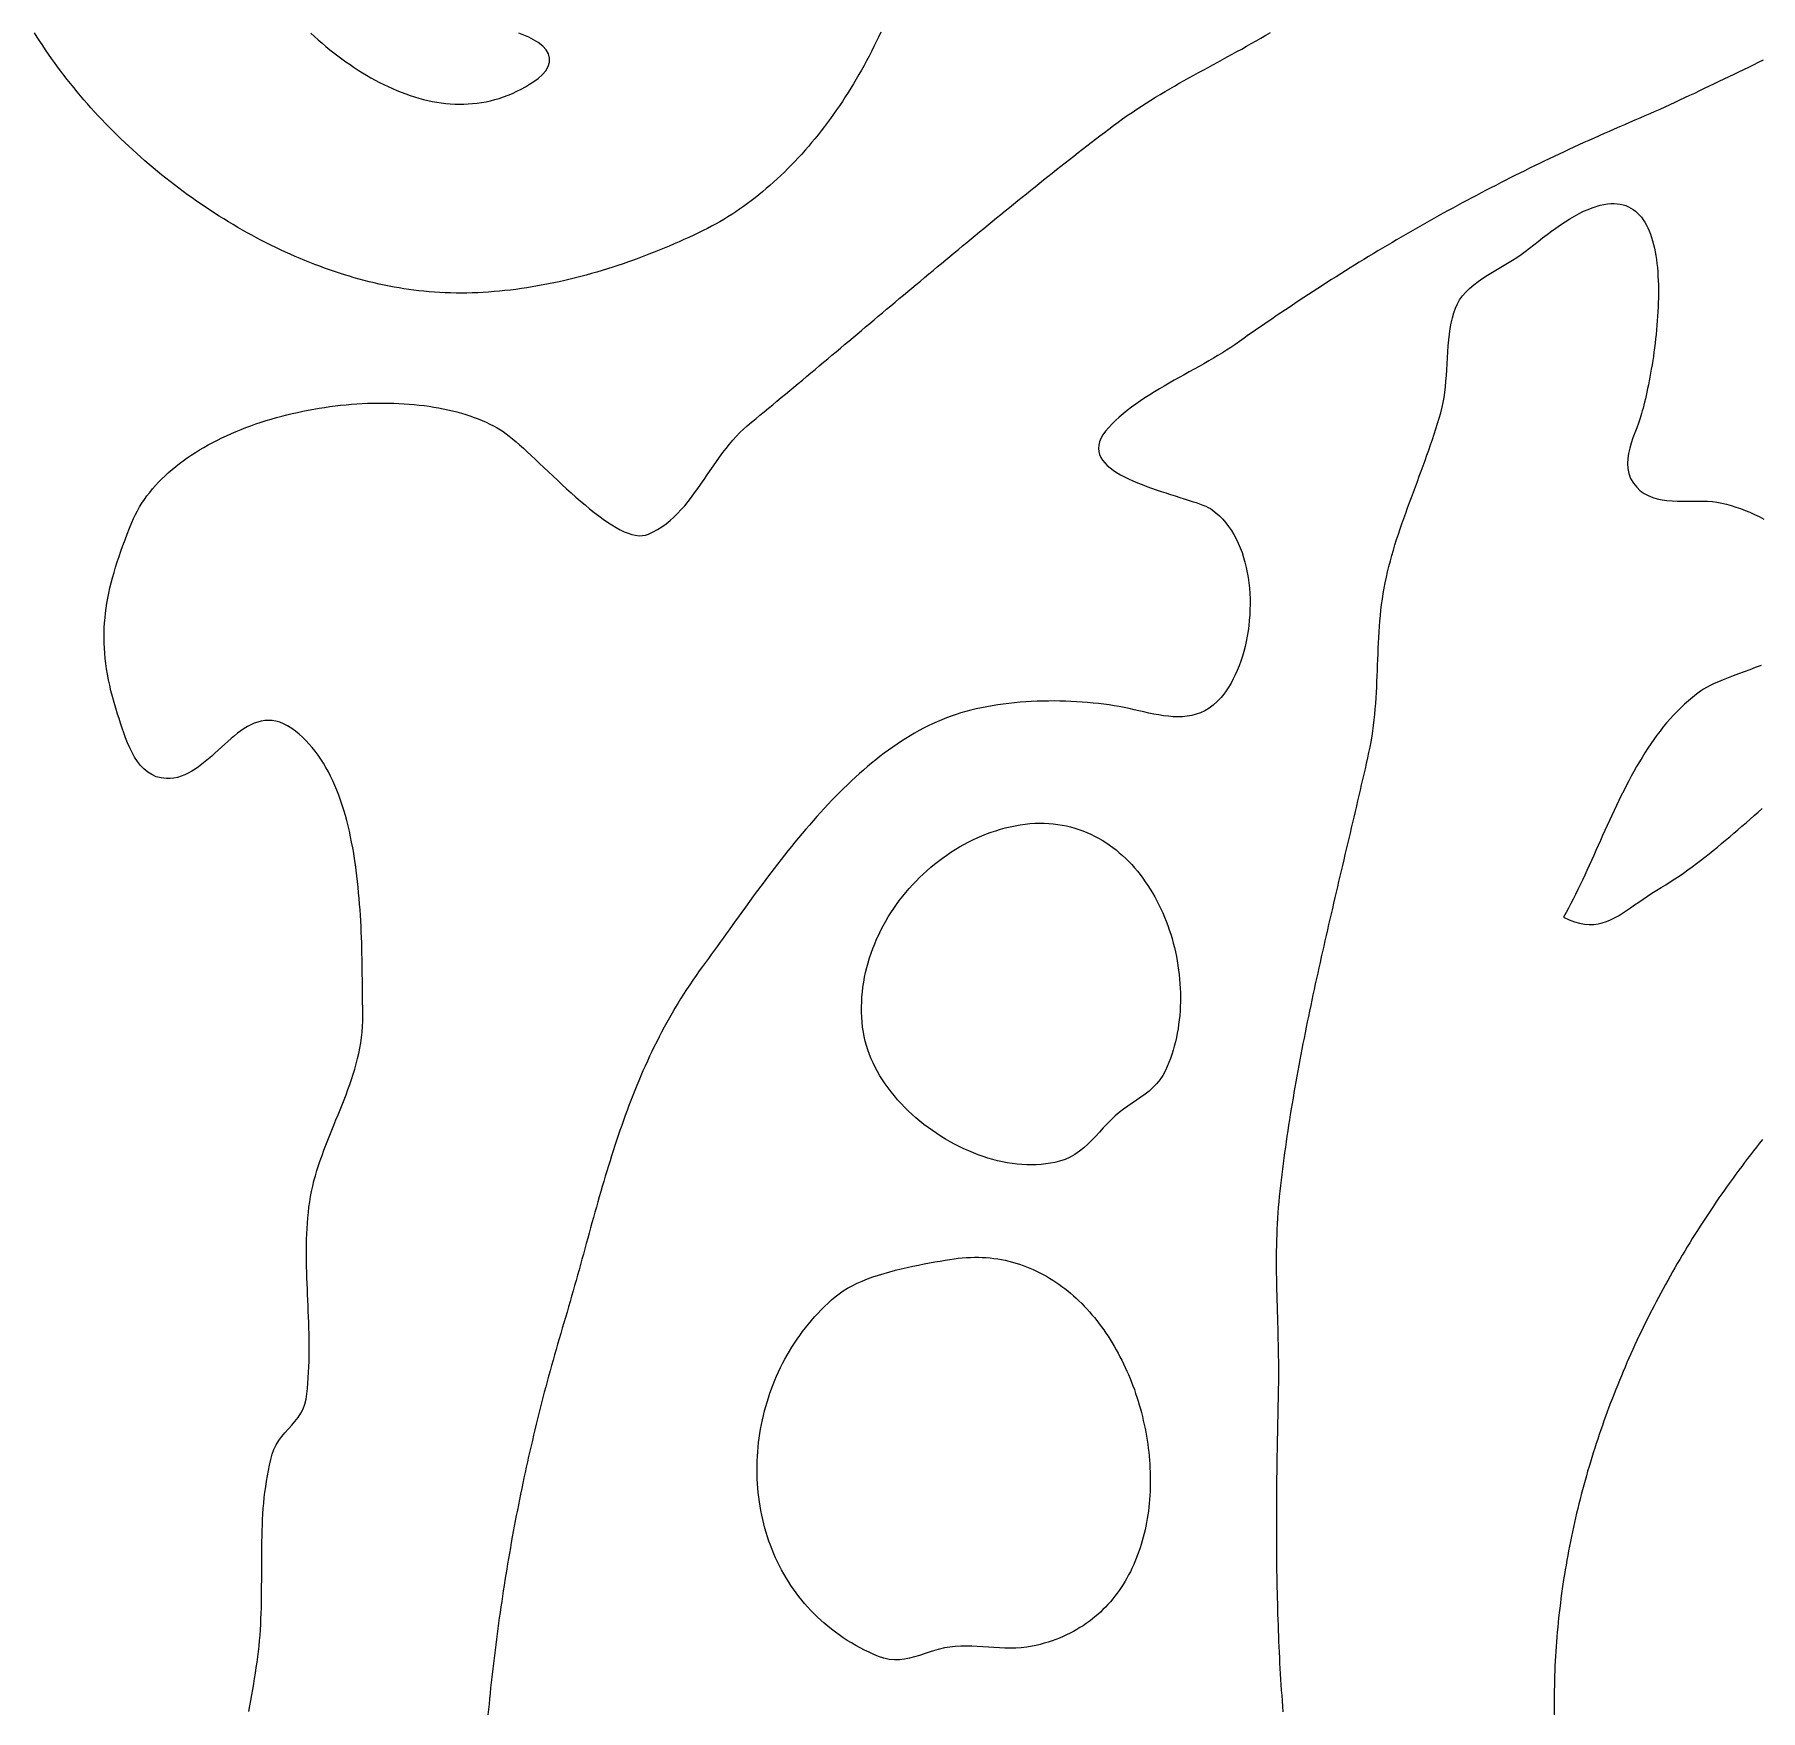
# Model space of a CAD drawing. Header units: millimetres. Extents: x 30 to 1626, y 31 to 955.
# Drawn here: x 41.1 to 356.1, y 484.5 to 790.2 of the extents above; entities that cross this region are included whole.
import ezdxf

# ---------------------------------------------------------------- set-up
doc = ezdxf.new("R2010")
doc.units = ezdxf.units.MM
doc.layers.add('0_0_0', color=3, linetype='Continuous')

msp = doc.modelspace()

# ---------------------------------------------------------------- linework, layer by layer
at = {"layer": '0_0_0'}
for points in [[(195.5, 790.64), (195.09, 789.76), (194.67, 788.89), (194.24, 788.02), (193.81, 787.15), (193.36, 786.29), (192.91, 785.44), (192.45, 784.59), (191.98, 783.75), (191.51, 782.92), (191.02, 782.09), (190.53, 781.26), (190.03, 780.45), (189.53, 779.64), (189.01, 778.84), (188.49, 778.04), (187.96, 777.25), (187.43, 776.47), (186.88, 775.7), (186.33, 774.93), (185.78, 774.18), (185.21, 773.43), (184.64, 772.69), (184.06, 771.95), (183.48, 771.23), (182.88, 770.52), (182.29, 769.81), (181.68, 769.11), (181.07, 768.43), (180.45, 767.75), (179.83, 767.08), (179.2, 766.43), (178.56, 765.78), (177.92, 765.14), (177.27, 764.52), (176.61, 763.9), (175.95, 763.3), (175.28, 762.7), (174.61, 762.12), (173.93, 761.55), (173.25, 760.99), (172.56, 760.44), (171.86, 759.91), (171.16, 759.38), (170.45, 758.87), (169.74, 758.37), (169.03, 757.89), (168.3, 757.41), (167.58, 756.95), (166.85, 756.51), (166.11, 756.07), (165.37, 755.65), (164.62, 755.25), (163.87, 754.86), (163.11, 754.48), (162.24, 754.06), (161.36, 753.64), (160.48, 753.23), (159.59, 752.82), (158.69, 752.42), (157.79, 752.02), (156.88, 751.63), (155.97, 751.25), (155.05, 750.87), (154.13, 750.5), (153.2, 750.14), (152.27, 749.78), (151.33, 749.43), (150.39, 749.08), (149.44, 748.75), (148.49, 748.42), (147.54, 748.1), (146.58, 747.79), (145.62, 747.48), (144.65, 747.19), (143.69, 746.9), (142.72, 746.62), (141.74, 746.35), (140.77, 746.09), (139.79, 745.84), (138.81, 745.59), (137.82, 745.36), (136.84, 745.14), (135.85, 744.93), (134.86, 744.73), (133.87, 744.54), (132.88, 744.36), (131.89, 744.19), (130.9, 744.03), (129.91, 743.88), (128.91, 743.74), (127.92, 743.62), (126.92, 743.51), (125.93, 743.41), (124.94, 743.32), (123.94, 743.25), (122.95, 743.18), (121.96, 743.13), (120.96, 743.1), (119.97, 743.07), (118.99, 743.06), (118, 743.07), (117.01, 743.09), (116.03, 743.12), (115.05, 743.16), (114.07, 743.22), (113.09, 743.3), (112.11, 743.39), (111.21, 743.49), (110.31, 743.6), (109.4, 743.72), (108.49, 743.85), (107.59, 744), (106.68, 744.16), (105.77, 744.33), (104.87, 744.51), (103.96, 744.71), (103.05, 744.92), (102.14, 745.13), (101.24, 745.36), (100.33, 745.61), (99.42, 745.86), (98.52, 746.12), (97.61, 746.4), (96.71, 746.69), (95.81, 746.98), (94.91, 747.29), (94.01, 747.61), (93.11, 747.94), (92.21, 748.28), (91.31, 748.63), (90.42, 748.99), (89.53, 749.36), (88.64, 749.74), (87.75, 750.13), (86.86, 750.53), (85.98, 750.94), (85.1, 751.36), (84.22, 751.79), (83.35, 752.23), (82.47, 752.68), (81.6, 753.14), (80.74, 753.6), (79.88, 754.08), (79.02, 754.56), (78.16, 755.05), (77.31, 755.55), (76.46, 756.06), (75.61, 756.58), (74.77, 757.11), (73.94, 757.64), (73.1, 758.18), (72.27, 758.73), (71.45, 759.29), (70.63, 759.85), (69.82, 760.43), (69.01, 761.01), (68.2, 761.59), (67.41, 762.19), (66.61, 762.79), (65.82, 763.4), (65.04, 764.01), (64.26, 764.63), (63.49, 765.26), (62.72, 765.9), (61.96, 766.54), (61.21, 767.19), (60.46, 767.84), (59.72, 768.5), (58.99, 769.17), (58.26, 769.84), (57.54, 770.52), (56.82, 771.2), (56.12, 771.89), (55.42, 772.59), (54.72, 773.29), (54.04, 773.99), (53.36, 774.7), (52.69, 775.41), (52.03, 776.13), (51.37, 776.86), (50.72, 777.59), (50.08, 778.32), (49.45, 779.06), (48.83, 779.8), (48.22, 780.55), (47.61, 781.3), (47.02, 782.05), (46.43, 782.81), (45.85, 783.57), (45.28, 784.34), (44.72, 785.1), (44.17, 785.88), (43.63, 786.65), (43.09, 787.43), (42.57, 788.21), (42.06, 789), (41.56, 789.78), (41.06, 790.57)], [(80.18, 484.28), (80.36, 485.29), (80.55, 486.29), (80.72, 487.3), (80.9, 488.3), (81.07, 489.29), (81.23, 490.29), (81.38, 491.28), (81.53, 492.27), (81.67, 493.26), (81.81, 494.24), (81.93, 495.22), (82.04, 496.21), (82.14, 497.2), (82.22, 498.19), (82.29, 499.19), (82.35, 500.19), (82.39, 501.19), (82.43, 502.19), (82.46, 503.19), (82.48, 504.19), (82.5, 505.2), (82.51, 506.2), (82.51, 507.21), (82.52, 508.22), (82.52, 509.22), (82.52, 510.23), (82.52, 511.24), (82.53, 512.25), (82.53, 513.25), (82.54, 514.26), (82.56, 515.27), (82.58, 516.27), (82.61, 517.28), (82.65, 518.28), (82.7, 519.29), (82.75, 520.29), (82.82, 521.29), (82.91, 522.29), (83, 523.29), (83.12, 524.29), (83.25, 525.28), (83.39, 526.28), (83.56, 527.27), (83.74, 528.25), (83.95, 529.24), (84.18, 530.22), (84.43, 531.2), (84.73, 532.09), (85.14, 532.92), (85.63, 533.69), (86.18, 534.43), (86.77, 535.14), (87.39, 535.83), (88.01, 536.52), (88.6, 537.21), (89.16, 537.93), (89.66, 538.68), (90.09, 539.47), (90.41, 540.32), (90.61, 541.23), (90.75, 542.21), (90.86, 543.19), (90.95, 544.18), (91.03, 545.17), (91.09, 546.17), (91.14, 547.17), (91.17, 548.17), (91.19, 549.18), (91.2, 550.18), (91.2, 551.19), (91.18, 552.21), (91.17, 553.22), (91.14, 554.23), (91.11, 555.25), (91.07, 556.27), (91.03, 557.29), (90.99, 558.3), (90.94, 559.32), (90.9, 560.34), (90.86, 561.35), (90.82, 562.37), (90.78, 563.38), (90.75, 564.4), (90.72, 565.41), (90.71, 566.41), (90.69, 567.42), (90.69, 568.42), (90.7, 569.42), (90.72, 570.42), (90.76, 571.41), (90.8, 572.4), (90.86, 573.38), (90.94, 574.36), (91.04, 575.33), (91.15, 576.3), (91.29, 577.26), (91.44, 578.22), (91.62, 579.17), (91.83, 580.12), (92.06, 581.07), (92.32, 582.01), (92.59, 582.95), (92.89, 583.88), (93.2, 584.81), (93.53, 585.74), (93.87, 586.66), (94.22, 587.58), (94.58, 588.51), (94.95, 589.43), (95.32, 590.35), (95.7, 591.27), (96.08, 592.19), (96.45, 593.11), (96.83, 594.03), (97.2, 594.95), (97.57, 595.87), (97.92, 596.8), (98.27, 597.73), (98.61, 598.66), (98.93, 599.59), (99.23, 600.53), (99.52, 601.48), (99.79, 602.42), (100.03, 603.38), (100.25, 604.33), (100.45, 605.3), (100.62, 606.27), (100.76, 607.24), (100.87, 608.22), (100.94, 609.22), (100.98, 610.21), (100.98, 611.22), (100.97, 611.98), (100.96, 612.76), (100.95, 613.56), (100.94, 614.38), (100.93, 615.22), (100.92, 616.08), (100.92, 616.96), (100.91, 617.85), (100.89, 618.76), (100.88, 619.69), (100.86, 620.63), (100.85, 621.58), (100.82, 622.54), (100.8, 623.51), (100.77, 624.5), (100.73, 625.49), (100.69, 626.49), (100.65, 627.5), (100.59, 628.52), (100.53, 629.54), (100.47, 630.56), (100.39, 631.59), (100.31, 632.62), (100.22, 633.65), (100.12, 634.69), (100.01, 635.72), (99.89, 636.75), (99.76, 637.78), (99.62, 638.81), (99.47, 639.83), (99.31, 640.85), (99.13, 641.86), (98.94, 642.87), (98.74, 643.87), (98.52, 644.86), (98.29, 645.84), (98.05, 646.81), (97.79, 647.77), (97.51, 648.71), (97.22, 649.64), (96.91, 650.56), (96.59, 651.47), (96.25, 652.35), (95.89, 653.22), (95.51, 654.08), (95.11, 654.91), (94.69, 655.73), (94.25, 656.52), (93.8, 657.29), (93.32, 658.04), (92.82, 658.77), (92.3, 659.47), (91.76, 660.14), (91.19, 660.79), (90.6, 661.42), (89.99, 662.01), (89.35, 662.58), (88.69, 663.11), (88.01, 663.62), (87.26, 664.09), (86.53, 664.47), (85.82, 664.75), (85.12, 664.95), (84.44, 665.07), (83.76, 665.1), (83.1, 665.07), (82.45, 664.96), (81.81, 664.8), (81.18, 664.57), (80.56, 664.29), (79.94, 663.97), (79.33, 663.6), (78.73, 663.19), (78.13, 662.75), (77.54, 662.28), (76.94, 661.78), (76.35, 661.27), (75.77, 660.74), (75.18, 660.21), (74.59, 659.67), (74, 659.13), (73.41, 658.6), (72.81, 658.08), (72.21, 657.57), (71.61, 657.09), (71, 656.63), (70.39, 656.2), (69.76, 655.81), (69.13, 655.46), (68.49, 655.15), (67.84, 654.9), (67.18, 654.7), (66.51, 654.56), (65.83, 654.48), (65.13, 654.48), (64.17, 654.59), (63.29, 654.83), (62.47, 655.2), (61.73, 655.67), (61.04, 656.23), (60.42, 656.88), (59.85, 657.61), (59.33, 658.39), (58.86, 659.22), (58.43, 660.09), (58.03, 660.98), (57.67, 661.89), (57.34, 662.8), (57.04, 663.69), (56.75, 664.57), (56.49, 665.42), (56.23, 666.22), (55.89, 667.32), (55.57, 668.39), (55.29, 669.45), (55.02, 670.49), (54.78, 671.51), (54.57, 672.52), (54.39, 673.51), (54.22, 674.49), (54.09, 675.45), (53.97, 676.4), (53.89, 677.35), (53.82, 678.28), (53.78, 679.21), (53.76, 680.13), (53.77, 681.05), (53.8, 681.96), (53.85, 682.87), (53.93, 683.78), (54.02, 684.69), (54.14, 685.6), (54.28, 686.51), (54.45, 687.42), (54.63, 688.34), (54.83, 689.26), (55.06, 690.19), (55.31, 691.13), (55.57, 692.08), (55.86, 693.04), (56.16, 694.01), (56.49, 694.99), (56.84, 695.99), (57.2, 697), (57.58, 698.03), (57.98, 699.07), (58.4, 700.14), (58.84, 701.22), (59.15, 701.94), (59.49, 702.66), (59.86, 703.36), (60.25, 704.05), (60.67, 704.73), (61.12, 705.39), (61.59, 706.05), (62.08, 706.69), (62.6, 707.33), (63.14, 707.95), (63.7, 708.55), (64.28, 709.15), (64.89, 709.73), (65.51, 710.31), (66.16, 710.87), (66.83, 711.42), (67.51, 711.95), (68.21, 712.48), (68.93, 712.99), (69.67, 713.49), (70.43, 713.97), (71.2, 714.45), (71.98, 714.91), (72.78, 715.36), (73.6, 715.8), (74.43, 716.23), (75.27, 716.64), (76.12, 717.04), (76.99, 717.43), (77.87, 717.8), (78.76, 718.16), (79.65, 718.51), (80.56, 718.85), (81.48, 719.18), (82.41, 719.49), (83.34, 719.79), (84.28, 720.07), (85.23, 720.34), (86.18, 720.6), (87.14, 720.85), (88.11, 721.08), (89.08, 721.3), (90.05, 721.51), (91.03, 721.7), (92.01, 721.88), (92.99, 722.05), (93.97, 722.2), (94.95, 722.34), (95.94, 722.47), (96.92, 722.58), (97.91, 722.68), (98.89, 722.77), (99.87, 722.84), (100.84, 722.9), (101.82, 722.95), (102.79, 722.98), (103.76, 722.99), (104.72, 723), (105.67, 722.99), (106.62, 722.96), (107.57, 722.93), (108.5, 722.87), (109.43, 722.81), (110.35, 722.73), (111.26, 722.63), (112.16, 722.52), (113.06, 722.4), (113.94, 722.27), (114.81, 722.11), (115.66, 721.95), (116.51, 721.77), (117.34, 721.57), (118.16, 721.37), (118.97, 721.14), (119.76, 720.9), (120.53, 720.65), (121.29, 720.38), (122.03, 720.1), (122.76, 719.81), (123.47, 719.49), (124.16, 719.17), (124.83, 718.83), (125.48, 718.47), (126.11, 718.1), (126.61, 717.78), (127.14, 717.4), (127.71, 716.96), (128.31, 716.47), (128.94, 715.94), (129.6, 715.36), (130.28, 714.74), (130.99, 714.09), (131.73, 713.41), (132.48, 712.7), (133.25, 711.97), (134.04, 711.23), (134.84, 710.47), (135.66, 709.7), (136.48, 708.92), (137.31, 708.14), (138.15, 707.37), (139, 706.61), (139.84, 705.85), (140.69, 705.11), (141.53, 704.4), (142.37, 703.7), (143.2, 703.04), (144.03, 702.41), (144.85, 701.81), (145.65, 701.26), (146.44, 700.75), (147.21, 700.29), (147.97, 699.88), (148.7, 699.53), (149.41, 699.25), (150.1, 699.03), (150.77, 698.88), (151.4, 698.8), (152, 698.81), (152.57, 698.9), (153.11, 699.07), (153.96, 699.47), (154.78, 699.92), (155.56, 700.42), (156.32, 700.96), (157.04, 701.55), (157.75, 702.18), (158.42, 702.85), (159.08, 703.55), (159.72, 704.27), (160.34, 705.02), (160.94, 705.8), (161.53, 706.59), (162.12, 707.39), (162.69, 708.21), (163.26, 709.04), (163.83, 709.87), (164.39, 710.69), (164.95, 711.52), (165.52, 712.34), (166.09, 713.15), (166.67, 713.95), (167.26, 714.73), (167.87, 715.48), (168.48, 716.22), (169.11, 716.92), (169.76, 717.6), (170.43, 718.24), (171.13, 718.84), (171.91, 719.48), (172.68, 720.12), (173.46, 720.76), (174.24, 721.41), (175.01, 722.05), (175.79, 722.69), (176.56, 723.34), (177.34, 723.98), (178.11, 724.62), (178.88, 725.27), (179.66, 725.91), (180.43, 726.56), (181.2, 727.2), (181.97, 727.84), (182.74, 728.49), (183.51, 729.14), (184.28, 729.78), (185.05, 730.43), (185.82, 731.07), (186.59, 731.72), (187.36, 732.36), (188.13, 733.01), (188.9, 733.65), (189.67, 734.3), (190.44, 734.95), (191.21, 735.59), (191.97, 736.24), (192.74, 736.88), (193.51, 737.53), (194.28, 738.18), (195.05, 738.82), (195.82, 739.47), (196.58, 740.11), (197.35, 740.76), (198.12, 741.4), (198.89, 742.05), (199.66, 742.69), (200.43, 743.33), (201.19, 743.98), (201.96, 744.62), (202.73, 745.26), (203.5, 745.91), (204.27, 746.55), (205.04, 747.19), (205.81, 747.83), (206.58, 748.47), (207.35, 749.12), (208.12, 749.76), (208.9, 750.4), (209.67, 751.04), (210.44, 751.68), (211.21, 752.31), (211.99, 752.95), (212.76, 753.59), (213.54, 754.23), (214.31, 754.86), (215.09, 755.5), (215.86, 756.13), (216.64, 756.77), (217.42, 757.4), (218.19, 758.04), (218.97, 758.67), (219.75, 759.3), (220.53, 759.93), (221.31, 760.56), (222.09, 761.19), (222.88, 761.82), (223.66, 762.45), (224.44, 763.08), (225.23, 763.7), (226.01, 764.33), (226.8, 764.95), (227.59, 765.58), (228.38, 766.2), (229.16, 766.82), (229.95, 767.44), (230.75, 768.06), (231.54, 768.68), (232.33, 769.3), (233.13, 769.92), (233.92, 770.53), (234.72, 771.15), (235.51, 771.76), (236.31, 772.37), (237.11, 772.98), (237.96, 773.62), (238.8, 774.24), (239.65, 774.85), (240.5, 775.44), (241.36, 776.03), (242.21, 776.6), (243.07, 777.16), (243.93, 777.71), (244.79, 778.25), (245.66, 778.78), (246.52, 779.31), (247.39, 779.82), (248.26, 780.33), (249.12, 780.83), (249.99, 781.33), (250.87, 781.82), (251.74, 782.31), (252.61, 782.8), (253.49, 783.28), (254.36, 783.76), (255.24, 784.23), (256.11, 784.71), (256.99, 785.19), (257.87, 785.67), (258.74, 786.14), (259.62, 786.62), (260.5, 787.11), (261.38, 787.59), (262.25, 788.08), (263.13, 788.58), (264, 789.07), (264.88, 789.58), (265.75, 790.09), (266.63, 790.61)], [(91.48, 790.47), (92.16, 789.85), (92.85, 789.24), (93.55, 788.64), (94.25, 788.05), (94.97, 787.47), (95.69, 786.9), (96.42, 786.34), (97.15, 785.79), (97.89, 785.26), (98.64, 784.74), (99.39, 784.23), (100.15, 783.74), (100.92, 783.26), (101.68, 782.8), (102.46, 782.35), (103.24, 781.92), (104.02, 781.5), (104.81, 781.11), (105.6, 780.73), (106.39, 780.37), (107.19, 780.03), (107.99, 779.7), (108.8, 779.4), (109.6, 779.12), (110.41, 778.86), (111.22, 778.62), (112.03, 778.4), (112.85, 778.21), (113.66, 778.03), (114.48, 777.89), (115.3, 777.76), (116.11, 777.66), (116.93, 777.59), (117.75, 777.54), (118.57, 777.52), (119.39, 777.52), (120.2, 777.56), (121.02, 777.62), (121.83, 777.71), (122.64, 777.82), (123.46, 777.97), (124.27, 778.15), (125.07, 778.35), (125.88, 778.59), (126.68, 778.86), (127.48, 779.17), (128.27, 779.5), (129.06, 779.87), (129.85, 780.27), (130.64, 780.71), (131.42, 781.18), (132.19, 781.68), (132.96, 782.22), (133.77, 782.91), (134.39, 783.63), (134.82, 784.39), (135.04, 785.16), (135.06, 785.93), (134.86, 786.69), (134.45, 787.43), (133.82, 788.13), (132.96, 788.78), (132.12, 789.28), (131.26, 789.73), (130.37, 790.13), (129.46, 790.5)], [(356.53, 785.53), (355.64, 785.1), (354.74, 784.67), (353.85, 784.24), (352.95, 783.81), (352.06, 783.38), (351.17, 782.94), (350.27, 782.51), (349.38, 782.08), (348.48, 781.65), (347.59, 781.22), (346.69, 780.79), (345.8, 780.36), (344.9, 779.93), (344, 779.5), (343.11, 779.08), (342.21, 778.66), (341.3, 778.24), (340.4, 777.82), (339.5, 777.4), (338.59, 776.99), (337.68, 776.58), (336.77, 776.17), (335.86, 775.77), (334.95, 775.37), (334.03, 774.97), (333.11, 774.58), (332.17, 774.18), (331.24, 773.78), (330.3, 773.38), (329.37, 772.97), (328.44, 772.57), (327.52, 772.16), (326.59, 771.75), (325.67, 771.34), (324.75, 770.92), (323.84, 770.51), (322.92, 770.09), (322.01, 769.67), (321.1, 769.25), (320.2, 768.83), (319.29, 768.4), (318.39, 767.98), (317.49, 767.55), (316.59, 767.12), (315.7, 766.69), (314.8, 766.26), (313.91, 765.82), (313.02, 765.38), (312.14, 764.94), (311.25, 764.5), (310.37, 764.06), (309.48, 763.61), (308.6, 763.16), (307.73, 762.71), (306.85, 762.26), (305.97, 761.81), (305.1, 761.35), (304.23, 760.89), (303.36, 760.43), (302.49, 759.97), (301.62, 759.5), (300.76, 759.04), (299.89, 758.57), (299.03, 758.1), (298.17, 757.62), (297.31, 757.15), (296.45, 756.67), (295.59, 756.19), (294.73, 755.7), (293.88, 755.22), (293.02, 754.73), (292.17, 754.24), (291.32, 753.75), (290.46, 753.25), (289.61, 752.75), (288.76, 752.25), (287.92, 751.75), (287.07, 751.24), (286.22, 750.74), (285.37, 750.23), (284.53, 749.71), (283.68, 749.2), (282.84, 748.68), (281.99, 748.16), (281.15, 747.64), (280.31, 747.11), (279.46, 746.58), (278.62, 746.05), (277.78, 745.51), (276.94, 744.98), (276.1, 744.44), (275.25, 743.9), (274.41, 743.35), (273.57, 742.8), (272.73, 742.25), (271.89, 741.7), (271.05, 741.14), (270.21, 740.58), (269.37, 740.02), (268.53, 739.46), (267.69, 738.89), (266.85, 738.32), (266.01, 737.74), (265.17, 737.17), (264.33, 736.59), (263.48, 736), (262.64, 735.42), (261.8, 734.83), (260.96, 734.24), (260.11, 733.64), (259.39, 733.14), (258.63, 732.65), (257.85, 732.15), (257.04, 731.65), (256.21, 731.16), (255.36, 730.67), (254.49, 730.17), (253.61, 729.67), (252.71, 729.17), (251.81, 728.67), (250.9, 728.17), (249.98, 727.66), (249.07, 727.15), (248.16, 726.63), (247.25, 726.1), (246.35, 725.58), (245.46, 725.04), (244.58, 724.49), (243.72, 723.94), (242.88, 723.38), (242.05, 722.81), (241.25, 722.23), (240.48, 721.64), (239.74, 721.04), (239.02, 720.42), (238.34, 719.8), (237.7, 719.16), (237.1, 718.51), (236.54, 717.84), (236.06, 717.17), (235.69, 716.52), (235.44, 715.9), (235.29, 715.3), (235.25, 714.71), (235.3, 714.15), (235.45, 713.61), (235.68, 713.09), (235.99, 712.58), (236.37, 712.1), (236.83, 711.63), (237.34, 711.18), (237.92, 710.74), (238.55, 710.32), (239.23, 709.92), (239.96, 709.53), (240.72, 709.15), (241.51, 708.79), (242.33, 708.44), (243.18, 708.11), (244.04, 707.78), (244.91, 707.47), (245.78, 707.17), (246.66, 706.88), (247.53, 706.59), (248.39, 706.32), (249.24, 706.05), (250.06, 705.79), (250.86, 705.54), (251.63, 705.3), (252.36, 705.06), (253.05, 704.83), (253.7, 704.6), (254.28, 704.38), (254.82, 704.16), (255.28, 703.94), (255.68, 703.73), (256.01, 703.52), (256.68, 702.99), (257.31, 702.42), (257.91, 701.8), (258.47, 701.16), (258.99, 700.47), (259.49, 699.75), (259.94, 699), (260.36, 698.22), (260.75, 697.41), (261.1, 696.57), (261.43, 695.72), (261.71, 694.84), (261.97, 693.94), (262.19, 693.02), (262.39, 692.09), (262.55, 691.14), (262.68, 690.19), (262.78, 689.22), (262.85, 688.25), (262.89, 687.27), (262.9, 686.29), (262.88, 685.31), (262.84, 684.33), (262.76, 683.35), (262.66, 682.38), (262.53, 681.42), (262.38, 680.47), (262.2, 679.52), (261.99, 678.59), (261.75, 677.68), (261.49, 676.79), (261.21, 675.91), (260.9, 675.06), (260.57, 674.23), (260.21, 673.43), (259.83, 672.65), (259.43, 671.91), (259, 671.2), (258.56, 670.52), (258.09, 669.88), (257.6, 669.28), (256.89, 668.52), (256.16, 667.87), (255.41, 667.32), (254.64, 666.87), (253.86, 666.5), (253.06, 666.21), (252.25, 666), (251.42, 665.85), (250.58, 665.77), (249.73, 665.74), (248.87, 665.77), (248, 665.84), (247.12, 665.95), (246.23, 666.09), (245.34, 666.25), (244.44, 666.44), (243.54, 666.64), (242.63, 666.84), (241.73, 667.05), (240.82, 667.26), (239.92, 667.45), (239.01, 667.63), (238.11, 667.78), (237.17, 667.92), (236.21, 668.05), (235.24, 668.17), (234.25, 668.27), (233.26, 668.36), (232.25, 668.44), (231.24, 668.51), (230.22, 668.56), (229.2, 668.6), (228.17, 668.62), (227.13, 668.64), (226.1, 668.63), (225.06, 668.62), (224.02, 668.58), (222.98, 668.54), (221.95, 668.47), (220.92, 668.4), (219.89, 668.3), (218.87, 668.19), (217.85, 668.07), (216.85, 667.93), (215.85, 667.77), (214.86, 667.59), (213.88, 667.4), (212.92, 667.19), (211.97, 666.96), (211.03, 666.71), (210.11, 666.45), (209.24, 666.17), (208.37, 665.88), (207.51, 665.56), (206.66, 665.22), (205.81, 664.86), (204.97, 664.48), (204.14, 664.08), (203.31, 663.66), (202.49, 663.23), (201.67, 662.77), (200.86, 662.3), (200.06, 661.81), (199.26, 661.3), (198.47, 660.77), (197.68, 660.23), (196.9, 659.68), (196.13, 659.11), (195.36, 658.52), (194.6, 657.92), (193.84, 657.31), (193.09, 656.68), (192.34, 656.04), (191.6, 655.39), (190.87, 654.72), (190.14, 654.05), (189.42, 653.36), (188.7, 652.67), (187.99, 651.96), (187.28, 651.25), (186.58, 650.52), (185.88, 649.79), (185.19, 649.05), (184.51, 648.3), (183.83, 647.54), (183.15, 646.78), (182.48, 646.01), (181.82, 645.24), (181.16, 644.46), (180.5, 643.67), (179.85, 642.88), (179.21, 642.09), (178.57, 641.29), (177.93, 640.49), (177.3, 639.69), (176.67, 638.89), (176.05, 638.08), (175.44, 637.28), (174.83, 636.47), (174.22, 635.66), (173.62, 634.86), (173.02, 634.05), (172.43, 633.25), (171.84, 632.45), (171.25, 631.64), (170.67, 630.85), (170.1, 630.05), (169.53, 629.26), (168.96, 628.47), (168.4, 627.69), (167.84, 626.91), (167.29, 626.14), (166.74, 625.38), (166.19, 624.62), (165.65, 623.86), (165.11, 623.12), (164.58, 622.38), (164.05, 621.65), (163.52, 620.93), (163, 620.22), (162.39, 619.38), (161.79, 618.54), (161.2, 617.69), (160.63, 616.85), (160.07, 615.99), (159.52, 615.14), (158.98, 614.29), (158.45, 613.43), (157.93, 612.57), (157.43, 611.7), (156.93, 610.84), (156.45, 609.97), (155.97, 609.1), (155.51, 608.22), (155.05, 607.35), (154.61, 606.47), (154.17, 605.59), (153.74, 604.71), (153.32, 603.82), (152.91, 602.93), (152.5, 602.04), (152.11, 601.15), (151.72, 600.25), (151.34, 599.36), (150.97, 598.46), (150.6, 597.56), (150.24, 596.65), (149.89, 595.75), (149.54, 594.84), (149.2, 593.93), (148.87, 593.02), (148.54, 592.11), (148.22, 591.19), (147.9, 590.27), (147.59, 589.35), (147.28, 588.43), (146.98, 587.51), (146.68, 586.58), (146.38, 585.66), (146.09, 584.73), (145.8, 583.8), (145.52, 582.86), (145.23, 581.93), (144.96, 580.99), (144.68, 580.06), (144.41, 579.12), (144.14, 578.18), (143.87, 577.24), (143.6, 576.29), (143.33, 575.35), (143.07, 574.4), (142.8, 573.45), (142.54, 572.5), (142.28, 571.55), (142.02, 570.6), (141.75, 569.64), (141.49, 568.69), (141.23, 567.73), (140.97, 566.78), (140.7, 565.82), (140.44, 564.86), (140.17, 563.89), (139.9, 562.93), (139.64, 561.97), (139.36, 561), (139.09, 560.04), (138.82, 559.07), (138.54, 558.1), (138.26, 557.13), (137.97, 556.16), (137.68, 555.19), (137.39, 554.22), (137.1, 553.25), (136.81, 552.27), (136.53, 551.3), (136.25, 550.32), (135.97, 549.35), (135.69, 548.38), (135.42, 547.4), (135.15, 546.43), (134.88, 545.45), (134.62, 544.48), (134.36, 543.5), (134.1, 542.52), (133.85, 541.55), (133.59, 540.57), (133.35, 539.6), (133.1, 538.62), (132.86, 537.64), (132.62, 536.67), (132.38, 535.69), (132.15, 534.71), (131.92, 533.74), (131.69, 532.76), (131.47, 531.78), (131.24, 530.8), (131.03, 529.82), (130.81, 528.85), (130.6, 527.87), (130.39, 526.89), (130.18, 525.91), (129.97, 524.93), (129.77, 523.95), (129.57, 522.97), (129.38, 521.99), (129.19, 521.01), (128.99, 520.03), (128.81, 519.05), (128.62, 518.07), (128.44, 517.09), (128.26, 516.11), (128.08, 515.13), (127.91, 514.15), (127.74, 513.17), (127.57, 512.19), (127.41, 511.21), (127.24, 510.22), (127.08, 509.24), (126.92, 508.26), (126.77, 507.28), (126.62, 506.29), (126.47, 505.31), (126.32, 504.33), (126.18, 503.35), (126.03, 502.36), (125.89, 501.38), (125.76, 500.4), (125.62, 499.41), (125.49, 498.43), (125.36, 497.44), (125.24, 496.46), (125.11, 495.48), (124.99, 494.49), (124.87, 493.51), (124.76, 492.52), (124.64, 491.54), (124.53, 490.55), (124.42, 489.57), (124.31, 488.58), (124.21, 487.59), (124.11, 486.61), (124.01, 485.62), (123.91, 484.64), (123.82, 483.65)], [(268.94, 484.21), (268.87, 485.2), (268.8, 486.19), (268.73, 487.18), (268.66, 488.17), (268.59, 489.15), (268.53, 490.14), (268.47, 491.13), (268.42, 492.12), (268.36, 493.1), (268.31, 494.09), (268.26, 495.08), (268.22, 496.07), (268.18, 497.05), (268.13, 498.04), (268.1, 499.03), (268.06, 500.02), (268.02, 501.01), (267.99, 502), (267.96, 502.98), (267.94, 503.97), (267.91, 504.96), (267.89, 505.95), (267.87, 506.94), (267.85, 507.94), (267.83, 508.93), (267.81, 509.92), (267.8, 510.91), (267.79, 511.91), (267.78, 512.9), (267.77, 513.9), (267.76, 514.89), (267.76, 515.89), (267.76, 516.89), (267.76, 517.89), (267.76, 518.89), (267.76, 519.89), (267.76, 520.89), (267.77, 521.89), (267.77, 522.89), (267.78, 523.9), (267.79, 524.91), (267.8, 525.91), (267.81, 526.92), (267.82, 527.93), (267.83, 528.94), (267.85, 529.95), (267.87, 530.97), (267.88, 531.98), (267.9, 533), (267.92, 534.02), (267.94, 535.04), (267.96, 536.06), (267.98, 537.08), (268, 538.1), (268.03, 539.13), (268.05, 540.16), (268.07, 541.19), (268.1, 542.22), (268.12, 543.21), (268.13, 544.2), (268.14, 545.2), (268.14, 546.2), (268.14, 547.19), (268.13, 548.19), (268.11, 549.19), (268.09, 550.19), (268.07, 551.2), (268.05, 552.2), (268.02, 553.2), (268, 554.21), (267.97, 555.21), (267.94, 556.22), (267.91, 557.22), (267.88, 558.23), (267.85, 559.24), (267.83, 560.24), (267.8, 561.25), (267.78, 562.25), (267.77, 563.26), (267.75, 564.26), (267.74, 565.27), (267.74, 566.27), (267.74, 567.27), (267.75, 568.28), (267.76, 569.28), (267.79, 570.28), (267.82, 571.27), (267.85, 572.27), (267.9, 573.27), (267.96, 574.26), (268.02, 575.25), (268.1, 576.24), (268.19, 577.23), (268.29, 578.22), (268.4, 579.22), (268.51, 580.23), (268.63, 581.23), (268.75, 582.23), (268.87, 583.23), (269, 584.23), (269.13, 585.23), (269.27, 586.23), (269.41, 587.23), (269.55, 588.23), (269.7, 589.23), (269.84, 590.22), (270, 591.22), (270.15, 592.22), (270.31, 593.21), (270.47, 594.21), (270.64, 595.21), (270.8, 596.2), (270.97, 597.2), (271.15, 598.19), (271.32, 599.18), (271.5, 600.18), (271.68, 601.17), (271.86, 602.16), (272.05, 603.15), (272.24, 604.15), (272.43, 605.14), (272.62, 606.13), (272.81, 607.12), (273.01, 608.11), (273.21, 609.1), (273.41, 610.09), (273.61, 611.08), (273.82, 612.07), (274.03, 613.05), (274.23, 614.04), (274.44, 615.03), (274.66, 616.02), (274.87, 617.01), (275.08, 617.99), (275.3, 618.98), (275.52, 619.96), (275.74, 620.95), (275.96, 621.94), (276.18, 622.92), (276.4, 623.91), (276.62, 624.89), (276.85, 625.88), (277.07, 626.86), (277.3, 627.84), (277.52, 628.83), (277.75, 629.81), (277.98, 630.79), (278.21, 631.78), (278.44, 632.76), (278.67, 633.74), (278.9, 634.72), (279.13, 635.71), (279.36, 636.69), (279.59, 637.67), (279.82, 638.65), (280.05, 639.63), (280.28, 640.61), (280.52, 641.59), (280.75, 642.57), (280.98, 643.55), (281.21, 644.53), (281.44, 645.51), (281.67, 646.49), (281.9, 647.47), (282.13, 648.45), (282.36, 649.43), (282.59, 650.41), (282.81, 651.39), (283.04, 652.37), (283.26, 653.35), (283.49, 654.33), (283.71, 655.31), (283.94, 656.28), (284.16, 657.26), (284.38, 658.24), (284.6, 659.22), (284.81, 660.21), (285, 661.2), (285.17, 662.2), (285.32, 663.2), (285.45, 664.19), (285.57, 665.19), (285.67, 666.19), (285.76, 667.19), (285.83, 668.19), (285.9, 669.19), (285.96, 670.19), (286.01, 671.2), (286.06, 672.2), (286.1, 673.2), (286.14, 674.21), (286.17, 675.21), (286.21, 676.21), (286.25, 677.22), (286.29, 678.22), (286.34, 679.22), (286.39, 680.23), (286.45, 681.23), (286.52, 682.23), (286.6, 683.23), (286.69, 684.23), (286.79, 685.23), (286.91, 686.23), (287.05, 687.23), (287.2, 688.23), (287.37, 689.22), (287.56, 690.22), (287.78, 691.21), (288, 692.2), (288.25, 693.19), (288.5, 694.18), (288.77, 695.16), (289.06, 696.13), (289.35, 697.11), (289.65, 698.08), (289.97, 699.05), (290.29, 700.02), (290.62, 700.98), (290.96, 701.95), (291.3, 702.91), (291.65, 703.87), (292, 704.83), (292.35, 705.79), (292.71, 706.75), (293.07, 707.71), (293.43, 708.67), (293.78, 709.63), (294.14, 710.59), (294.49, 711.55), (294.84, 712.51), (295.19, 713.47), (295.53, 714.43), (295.86, 715.4), (296.19, 716.37), (296.51, 717.34), (296.82, 718.31), (297.12, 719.28), (297.41, 720.26), (297.69, 721.24), (297.96, 722.22), (298.16, 723.07), (298.32, 723.98), (298.45, 724.94), (298.56, 725.93), (298.65, 726.96), (298.73, 728.01), (298.8, 729.08), (298.86, 730.17), (298.92, 731.26), (298.99, 732.35), (299.07, 733.44), (299.17, 734.51), (299.29, 735.57), (299.43, 736.59), (299.61, 737.59), (299.82, 738.54), (300.07, 739.45), (300.38, 740.3), (300.73, 741.1), (301.14, 741.83), (301.66, 742.55), (302.27, 743.24), (302.96, 743.91), (303.71, 744.55), (304.52, 745.16), (305.37, 745.76), (306.26, 746.34), (307.17, 746.9), (308.08, 747.45), (308.99, 747.99), (309.89, 748.53), (310.77, 749.06), (311.6, 749.58), (312.39, 750.11), (313.11, 750.64), (313.91, 751.26), (314.7, 751.88), (315.5, 752.5), (316.29, 753.12), (317.1, 753.74), (317.91, 754.34), (318.72, 754.93), (319.55, 755.51), (320.39, 756.07), (321.24, 756.6), (322.11, 757.11), (322.96, 757.57), (323.78, 757.98), (324.58, 758.33), (325.34, 758.63), (326.07, 758.88), (326.78, 759.08), (327.46, 759.23), (328.11, 759.33), (328.73, 759.39), (329.33, 759.4), (329.91, 759.37), (330.46, 759.29), (330.98, 759.17), (331.48, 759.01), (331.95, 758.82), (332.41, 758.58), (332.83, 758.31), (333.24, 758), (333.63, 757.66), (333.99, 757.28), (334.33, 756.88), (334.65, 756.44), (334.95, 755.97), (335.23, 755.47), (335.49, 754.95), (335.74, 754.39), (335.96, 753.82), (336.17, 753.22), (336.36, 752.59), (336.53, 751.95), (336.68, 751.28), (336.82, 750.6), (336.95, 749.9), (337.05, 749.18), (337.15, 748.45), (337.23, 747.7), (337.29, 746.93), (337.34, 746.16), (337.38, 745.37), (337.41, 744.58), (337.42, 743.78), (337.43, 742.97), (337.42, 742.15), (337.4, 741.33), (337.37, 740.5), (337.33, 739.67), (337.28, 738.84), (337.22, 738.01), (337.16, 737.18), (337.08, 736.36), (337, 735.53), (336.91, 734.71), (336.82, 733.9), (336.72, 733.09), (336.61, 732.29), (336.5, 731.5), (336.38, 730.73), (336.26, 729.96), (336.13, 729.2), (336, 728.46), (335.87, 727.74), (335.73, 727.03), (335.6, 726.34), (335.46, 725.66), (335.32, 725.01), (335.18, 724.38), (335.04, 723.77), (334.9, 723.18), (334.76, 722.62), (334.62, 722.08), (334.48, 721.57), (334.35, 721.09), (334.21, 720.64), (334.08, 720.22), (333.79, 719.35), (333.46, 718.45), (333.12, 717.54), (332.78, 716.62), (332.46, 715.69), (332.18, 714.75), (331.96, 713.82), (331.82, 712.88), (331.77, 711.95), (331.83, 711.03), (332.02, 710.13), (332.36, 709.24), (332.87, 708.37), (333.46, 707.63), (334.11, 707.01), (334.82, 706.51), (335.58, 706.1), (336.38, 705.77), (337.22, 705.53), (338.09, 705.35), (338.99, 705.23), (339.91, 705.15), (340.84, 705.12), (341.78, 705.1), (342.73, 705.11), (343.67, 705.12), (344.6, 705.12), (345.52, 705.11), (346.41, 705.08), (347.28, 705.01), (348.11, 704.89), (348.97, 704.72), (349.82, 704.53), (350.69, 704.3), (351.55, 704.03), (352.41, 703.74), (353.27, 703.42), (354.13, 703.06), (354.98, 702.68), (355.82, 702.27), (356.66, 701.83)], [(356.16, 675.14), (355.11, 674.74), (354.08, 674.35), (353.06, 673.97), (352.06, 673.59), (351.09, 673.22), (350.16, 672.86), (349.26, 672.5), (348.41, 672.15), (347.62, 671.8), (346.89, 671.45), (346.22, 671.11), (345.63, 670.77), (345.11, 670.43), (344.35, 669.87), (343.62, 669.29), (342.89, 668.68), (342.19, 668.05), (341.51, 667.41), (340.84, 666.74), (340.19, 666.06), (339.55, 665.36), (338.93, 664.64), (338.32, 663.9), (337.73, 663.15), (337.15, 662.38), (336.59, 661.6), (336.04, 660.81), (335.5, 660), (334.97, 659.18), (334.45, 658.35), (333.95, 657.51), (333.45, 656.66), (332.96, 655.79), (332.48, 654.92), (332.01, 654.05), (331.55, 653.16), (331.1, 652.27), (330.65, 651.37), (330.21, 650.47), (329.77, 649.57), (329.34, 648.66), (328.92, 647.75), (328.5, 646.83), (328.08, 645.92), (327.66, 645), (327.25, 644.08), (326.84, 643.17), (326.43, 642.25), (326.02, 641.34), (325.62, 640.43), (325.21, 639.53), (324.8, 638.63), (324.39, 637.73), (323.98, 636.84), (323.57, 635.96), (323.15, 635.08), (322.73, 634.22), (322.31, 633.36), (321.88, 632.51), (321.45, 631.67), (321.01, 630.84), (320.56, 630.02), (320.11, 629.22), (321.13, 628.73), (322.1, 628.35), (323.03, 628.08), (323.92, 627.92), (324.78, 627.85), (325.61, 627.87), (326.41, 627.97), (327.18, 628.15), (327.94, 628.39), (328.69, 628.7), (329.42, 629.06), (330.15, 629.46), (330.88, 629.91), (331.6, 630.39), (332.34, 630.9), (333.08, 631.42), (333.84, 631.96), (334.62, 632.51), (335.42, 633.05), (336.25, 633.58), (337.11, 634.1), (337.94, 634.6), (338.77, 635.1), (339.59, 635.62), (340.4, 636.16), (341.21, 636.7), (342, 637.25), (342.8, 637.81), (343.58, 638.38), (344.36, 638.96), (345.13, 639.55), (345.9, 640.15), (346.67, 640.75), (347.43, 641.37), (348.18, 641.98), (348.94, 642.61), (349.69, 643.23), (350.44, 643.87), (351.18, 644.5), (351.92, 645.14), (352.67, 645.79), (353.41, 646.43), (354.15, 647.08), (354.89, 647.73), (355.63, 648.38), (356.37, 649.03)], [(219.11, 645.69), (220.03, 645.88), (220.94, 646.04), (221.84, 646.17), (222.73, 646.26), (223.6, 646.32), (224.47, 646.34), (225.32, 646.33), (226.15, 646.3), (226.98, 646.23), (227.79, 646.13), (228.6, 646), (229.39, 645.84), (230.16, 645.66), (230.92, 645.45), (231.67, 645.21), (232.41, 644.94), (233.14, 644.65), (233.85, 644.33), (234.54, 643.99), (235.23, 643.62), (235.9, 643.23), (236.56, 642.82), (237.2, 642.39), (237.83, 641.93), (238.44, 641.46), (239.04, 640.96), (239.63, 640.44), (240.2, 639.91), (240.76, 639.35), (241.3, 638.78), (241.83, 638.19), (242.34, 637.58), (242.84, 636.96), (243.32, 636.32), (243.78, 635.67), (244.24, 635), (244.67, 634.32), (245.09, 633.62), (245.5, 632.91), (245.89, 632.19), (246.26, 631.46), (246.62, 630.72), (246.96, 629.97), (247.28, 629.21), (247.59, 628.44), (247.88, 627.66), (248.16, 626.87), (248.42, 626.08), (248.66, 625.28), (248.88, 624.47), (249.09, 623.66), (249.28, 622.85), (249.45, 622.03), (249.6, 621.2), (249.74, 620.38), (249.86, 619.55), (249.96, 618.72), (250.05, 617.89), (250.11, 617.05), (250.16, 616.22), (250.19, 615.39), (250.2, 614.56), (250.19, 613.73), (250.17, 612.91), (250.12, 612.08), (250.06, 611.27), (249.98, 610.45), (249.87, 609.64), (249.75, 608.84), (249.61, 608.04), (249.45, 607.25), (249.27, 606.46), (249.07, 605.69), (248.86, 604.92), (248.62, 604.16), (248.36, 603.42), (248.08, 602.68), (247.78, 601.95), (247.46, 601.23), (246.98, 600.32), (246.43, 599.5), (245.82, 598.76), (245.16, 598.09), (244.46, 597.47), (243.73, 596.89), (242.97, 596.34), (242.19, 595.8), (241.4, 595.27), (240.6, 594.73), (239.82, 594.18), (239.04, 593.58), (238.28, 592.95), (237.54, 592.24), (236.82, 591.51), (236.12, 590.76), (235.42, 590), (234.73, 589.24), (234.03, 588.5), (233.31, 587.79), (232.56, 587.11), (231.78, 586.48), (230.95, 585.9), (230.07, 585.4), (229.13, 584.98), (228.11, 584.66), (227.29, 584.46), (226.45, 584.3), (225.6, 584.18), (224.75, 584.09), (223.89, 584.03), (223.02, 584.01), (222.14, 584.03), (221.26, 584.07), (220.38, 584.15), (219.49, 584.26), (218.6, 584.4), (217.72, 584.57), (216.83, 584.77), (215.94, 585), (215.05, 585.25), (214.17, 585.53), (213.29, 585.84), (212.42, 586.18), (211.55, 586.54), (210.69, 586.93), (209.83, 587.34), (208.99, 587.77), (208.15, 588.22), (207.33, 588.7), (206.51, 589.2), (205.71, 589.72), (204.92, 590.26), (204.15, 590.81), (203.39, 591.39), (202.65, 591.98), (201.92, 592.59), (201.21, 593.22), (200.53, 593.87), (199.86, 594.53), (199.21, 595.2), (198.58, 595.89), (197.98, 596.59), (197.4, 597.3), (196.85, 598.03), (196.32, 598.76), (195.82, 599.51), (195.34, 600.26), (194.9, 601.03), (194.48, 601.8), (194.1, 602.59), (193.74, 603.37), (193.42, 604.17), (193.13, 604.97), (192.88, 605.78), (192.66, 606.59), (192.47, 607.4), (192.33, 608.22), (192.2, 609.14), (192.1, 610.06), (192.04, 610.98), (192, 611.9), (191.99, 612.81), (192.02, 613.73), (192.07, 614.64), (192.15, 615.54), (192.26, 616.45), (192.39, 617.35), (192.55, 618.24), (192.74, 619.13), (192.95, 620.02), (193.19, 620.89), (193.46, 621.76), (193.75, 622.63), (194.06, 623.48), (194.4, 624.33), (194.75, 625.17), (195.14, 626), (195.54, 626.83), (195.97, 627.64), (196.41, 628.44), (196.88, 629.23), (197.37, 630.01), (197.88, 630.77), (198.4, 631.53), (198.95, 632.27), (199.51, 633), (200.1, 633.71), (200.7, 634.41), (201.31, 635.1), (201.95, 635.77), (202.6, 636.42), (203.26, 637.06), (203.94, 637.68), (204.64, 638.29), (205.34, 638.87), (206.07, 639.44), (206.8, 639.99), (207.55, 640.52), (208.31, 641.04), (209.08, 641.53), (209.87, 642), (210.66, 642.45), (211.47, 642.88), (212.29, 643.28), (213.11, 643.67), (213.94, 644.03), (214.79, 644.37), (215.64, 644.68), (216.5, 644.97), (217.36, 645.24), (218.23, 645.48), (219.11, 645.69)], [(356.43, 588.64), (355.87, 587.95), (355.32, 587.25), (354.78, 586.55), (354.23, 585.85), (353.69, 585.14), (353.15, 584.43), (352.62, 583.72), (352.09, 583.01), (351.56, 582.3), (351.04, 581.58), (350.52, 580.86), (350, 580.14), (349.48, 579.41), (348.98, 578.69), (348.47, 577.96), (347.97, 577.23), (347.47, 576.49), (346.97, 575.76), (346.48, 575.02), (345.99, 574.28), (345.51, 573.54), (345.03, 572.79), (344.55, 572.05), (344.08, 571.3), (343.61, 570.55), (343.14, 569.8), (342.68, 569.04), (342.22, 568.28), (341.77, 567.53), (341.32, 566.76), (340.87, 566), (340.43, 565.24), (339.99, 564.47), (339.55, 563.7), (339.12, 562.93), (338.69, 562.16), (338.27, 561.38), (337.85, 560.6), (337.44, 559.83), (337.03, 559.04), (336.62, 558.26), (336.21, 557.48), (335.81, 556.69), (335.42, 555.9), (335.03, 555.11), (334.64, 554.32), (334.26, 553.53), (333.88, 552.73), (333.5, 551.93), (333.13, 551.14), (332.77, 550.33), (332.41, 549.53), (332.05, 548.73), (331.69, 547.92), (331.34, 547.11), (331, 546.3), (330.66, 545.49), (330.32, 544.68), (329.99, 543.87), (329.66, 543.05), (329.34, 542.23), (329.02, 541.41), (328.7, 540.59), (328.39, 539.77), (328.09, 538.95), (327.78, 538.12), (327.49, 537.3), (327.19, 536.47), (326.9, 535.64), (326.62, 534.81), (326.34, 533.97), (326.07, 533.14), (325.8, 532.3), (325.53, 531.47), (325.27, 530.63), (325.01, 529.79), (324.76, 528.95), (324.51, 528.1), (324.27, 527.26), (324.03, 526.42), (323.8, 525.57), (323.57, 524.72), (323.34, 523.87), (323.13, 523.02), (322.91, 522.17), (322.7, 521.32), (322.5, 520.46), (322.29, 519.61), (322.1, 518.75), (321.91, 517.89), (321.72, 517.03), (321.54, 516.17), (321.37, 515.31), (321.19, 514.45), (321.03, 513.59), (320.87, 512.72), (320.71, 511.86), (320.56, 510.99), (320.41, 510.12), (320.27, 509.25), (320.13, 508.38), (320, 507.51), (319.87, 506.64), (319.75, 505.77), (319.64, 504.9), (319.53, 504.02), (319.42, 503.14), (319.32, 502.27), (319.22, 501.39), (319.13, 500.51), (319.05, 499.63), (318.96, 498.75), (318.89, 497.87), (318.82, 496.99), (318.75, 496.11), (318.69, 495.22), (318.64, 494.34), (318.59, 493.46), (318.55, 492.57), (318.51, 491.68), (318.48, 490.8), (318.45, 489.91), (318.43, 489.02), (318.41, 488.13), (318.4, 487.24), (318.39, 486.35), (318.39, 485.46), (318.39, 484.57), (318.4, 483.67)], [(208.11, 566.75), (208.88, 566.87), (209.63, 566.97), (210.38, 567.04), (211.13, 567.1), (211.86, 567.13), (212.59, 567.15), (213.32, 567.14), (214.03, 567.12), (214.74, 567.08), (215.45, 567.02), (216.15, 566.94), (216.84, 566.84), (217.52, 566.72), (218.19, 566.59), (218.86, 566.43), (219.53, 566.27), (220.18, 566.08), (220.83, 565.88), (221.47, 565.66), (222.1, 565.42), (222.73, 565.17), (223.34, 564.9), (223.95, 564.62), (224.56, 564.32), (225.15, 564.01), (225.74, 563.68), (226.32, 563.34), (226.89, 562.98), (227.45, 562.61), (228.01, 562.23), (228.56, 561.83), (229.1, 561.42), (229.63, 561), (230.15, 560.57), (230.67, 560.12), (231.18, 559.66), (231.68, 559.19), (232.17, 558.71), (232.65, 558.21), (233.12, 557.71), (233.59, 557.19), (234.04, 556.67), (234.49, 556.13), (234.93, 555.59), (235.36, 555.03), (235.78, 554.47), (236.19, 553.89), (236.59, 553.31), (236.99, 552.72), (237.37, 552.12), (237.75, 551.51), (238.12, 550.9), (238.47, 550.27), (238.82, 549.64), (239.16, 549.01), (239.49, 548.36), (239.81, 547.71), (240.12, 547.06), (240.42, 546.39), (240.71, 545.73), (240.99, 545.05), (241.26, 544.38), (241.52, 543.69), (241.78, 543), (242.02, 542.31), (242.25, 541.62), (242.47, 540.92), (242.68, 540.21), (242.88, 539.51), (243.07, 538.8), (243.25, 538.08), (243.42, 537.37), (243.58, 536.65), (243.73, 535.93), (243.87, 535.21), (244, 534.49), (244.12, 533.77), (244.22, 533.04), (244.32, 532.32), (244.4, 531.59), (244.48, 530.87), (244.54, 530.14), (244.59, 529.42), (244.63, 528.69), (244.66, 527.97), (244.68, 527.25), (244.69, 526.53), (244.69, 525.81), (244.67, 525.09), (244.64, 524.38), (244.61, 523.66), (244.56, 522.96), (244.49, 522.25), (244.42, 521.55), (244.34, 520.85), (244.24, 520.15), (244.13, 519.46), (244.01, 518.78), (243.88, 518.09), (243.74, 517.42), (243.58, 516.74), (243.41, 516.08), (243.23, 515.42), (243.04, 514.76), (242.83, 514.11), (242.61, 513.47), (242.38, 512.84), (242.14, 512.21), (241.89, 511.59), (241.62, 510.98), (241.34, 510.37), (241.05, 509.77), (240.74, 509.18), (240.42, 508.6), (240.09, 508.03), (239.75, 507.47), (239.39, 506.92), (239.02, 506.37), (238.64, 505.84), (238.24, 505.32), (237.83, 504.81), (237.41, 504.3), (236.97, 503.81), (236.52, 503.33), (236.06, 502.87), (235.58, 502.41), (235.09, 501.97), (234.59, 501.53), (234.07, 501.11), (233.54, 500.71), (232.99, 500.31), (232.43, 499.93), (231.86, 499.57), (231.27, 499.22), (230.67, 498.88), (230.05, 498.55), (229.43, 498.25), (228.78, 497.95), (228.12, 497.67), (227.45, 497.41), (226.76, 497.16), (226.06, 496.93), (225.35, 496.72), (224.62, 496.52), (223.87, 496.34), (223.11, 496.17), (222.14, 496.01), (221.15, 495.9), (220.16, 495.84), (219.16, 495.82), (218.16, 495.84), (217.16, 495.88), (216.15, 495.94), (215.14, 496.01), (214.13, 496.08), (213.12, 496.14), (212.11, 496.18), (211.11, 496.2), (210.1, 496.19), (209.11, 496.13), (208.11, 496.03), (207.15, 495.87), (206.21, 495.65), (205.28, 495.39), (204.36, 495.1), (203.45, 494.8), (202.55, 494.51), (201.65, 494.24), (200.75, 494), (199.84, 493.83), (198.92, 493.72), (198, 493.7), (197.05, 493.78), (196.09, 493.98), (195.11, 494.31), (194.24, 494.68), (193.39, 495.07), (192.56, 495.47), (191.74, 495.89), (190.95, 496.33), (190.17, 496.78), (189.4, 497.24), (188.66, 497.73), (187.93, 498.23), (187.22, 498.74), (186.53, 499.27), (185.85, 499.81), (185.19, 500.36), (184.55, 500.93), (183.93, 501.51), (183.32, 502.1), (182.74, 502.71), (182.17, 503.33), (181.61, 503.96), (181.08, 504.6), (180.56, 505.25), (180.06, 505.92), (179.57, 506.59), (179.1, 507.27), (178.65, 507.97), (178.22, 508.67), (177.81, 509.38), (177.41, 510.1), (177.03, 510.83), (176.66, 511.57), (176.32, 512.31), (175.99, 513.06), (175.67, 513.82), (175.38, 514.59), (175.1, 515.36), (174.83, 516.14), (174.59, 516.93), (174.36, 517.72), (174.15, 518.51), (173.96, 519.31), (173.78, 520.12), (173.62, 520.93), (173.47, 521.74), (173.35, 522.55), (173.23, 523.37), (173.14, 524.2), (173.06, 525.02), (173, 525.85), (172.96, 526.67), (172.93, 527.5), (172.92, 528.34), (172.93, 529.17), (172.95, 530), (172.99, 530.83), (173.05, 531.67), (173.12, 532.5), (173.21, 533.33), (173.31, 534.16), (173.43, 534.99), (173.57, 535.81), (173.73, 536.64), (173.9, 537.46), (174.09, 538.28), (174.29, 539.1), (174.51, 539.91), (174.75, 540.72), (175, 541.52), (175.27, 542.33), (175.55, 543.12), (175.85, 543.91), (176.17, 544.7), (176.5, 545.48), (176.85, 546.25), (177.22, 547.02), (177.6, 547.78), (178, 548.53), (178.41, 549.28), (178.84, 550.02), (179.29, 550.75), (179.75, 551.47), (180.23, 552.18), (180.72, 552.89), (181.23, 553.58), (181.76, 554.27), (182.3, 554.94), (182.86, 555.61), (183.43, 556.26), (184.02, 556.9), (184.63, 557.53), (185.25, 558.15), (185.88, 558.76), (186.54, 559.36), (187.2, 559.94), (187.9, 560.49), (188.64, 561.01), (189.44, 561.5), (190.29, 561.96), (191.18, 562.4), (192.11, 562.81), (193.07, 563.19), (194.06, 563.55), (195.07, 563.89), (196.1, 564.21), (197.14, 564.51), (198.19, 564.79), (199.25, 565.05), (200.3, 565.29), (201.35, 565.52), (202.39, 565.73), (203.41, 565.93), (204.41, 566.11), (205.39, 566.29), (206.33, 566.45), (207.24, 566.6), (208.11, 566.75)]]:
    msp.add_lwpolyline(points, dxfattribs=at)

doc.saveas('drawing.dxf')
